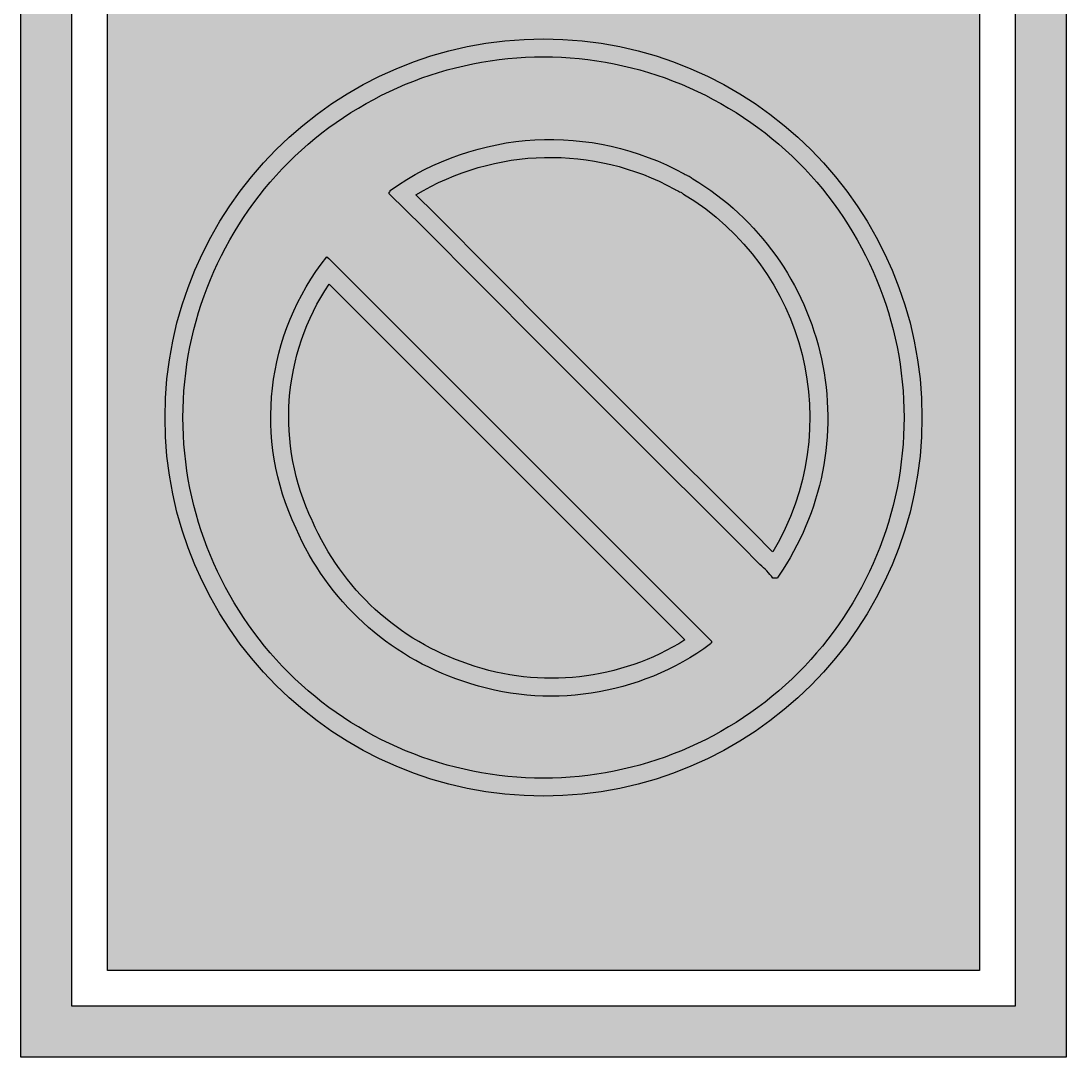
# Model space of a CAD drawing. Extents: x 0 to 4200, y -1400 to 2100.
# Drawn here: x 525 to 875, y 400 to 746.9 of the extents above; entities that cross this region are included whole.
import ezdxf

# ---------------------------------------------------------------- set-up
doc = ezdxf.new("R2010")
doc.units = 0
doc.header["$MEASUREMENT"] = 0

msp = doc.modelspace()

# ---------------------------------------------------------------- hatches: boundary and pattern name
h = msp.add_hatch(color=2)
h.paths.add_polyline_path([(525, 400), (525, 1000), (875, 1000), (875, 400)])
h.paths.add_polyline_path([(542, 417), (542, 983), (858, 983), (858, 417)], flags=16)
h.paths.add_polyline_path([(554, 429), (554, 971), (846, 971), (846, 429)], flags=0)
edge = h.paths.add_edge_path(flags=0)
edge.add_line((582.62, 815.813), (582.619, 820.977))
edge.add_arc((660.0227084572693, 820.8595859272567), 77.40379751021537, 117.28375034657921, 179.9130878119685, ccw=False)
edge.add_arc((675.6068691005745, 776.447199643325), 124.1895720694441, 94.7680335401057, 114.27979236627269, ccw=False)
edge.add_arc((699.747356650137, 661.0574758760013), 241.6199864256465, 79.81097924045491, 98.20032478224641, ccw=False)
edge.add_line((742.4889999999999, 898.867), (748.3760000000001, 897.8480000000001))
edge.add_arc((740.0531108577512, 820.9723325709934), 77.3248907295018, 0.011609166926291437, 83.8209801685249, ccw=False)
edge.add_line((817.378, 820.988), (817.373, 811.814))
edge.add_line((817.373, 811.814), (582.621, 811.814))
edge.add_line((582.621, 811.814), (582.62, 815.813))
edge = h.paths.add_edge_path(flags=0)
edge.add_line((808.357, 815.814), (808.253, 821.1310000000001))
edge.add_arc((740.0265654759421, 821.0749732592376), 68.22645752830235, 0.04705060562495899, 83.95454517851104)
edge.add_line((747.212, 888.922), (740.893, 890.012))
edge.add_arc((699.7703295194431, 660.9502391645323), 232.7237940230811, 79.82230312697622, 98.24084088719069)
edge.add_line((666.413, 891.2710000000001), (666.177, 891.247))
edge.add_arc((675.5620736776295, 776.8192159083967), 114.8120088668825, 94.6887582920187, 114.1885036931122)
edge.add_arc((659.9291536533583, 821.0787444991673), 68.1431686809879, 117.4480094299518, 179.9619485057966)
edge.add_line((591.786, 821.1239999999999), (591.62, 815.887))
edge.add_line((591.62, 815.887), (586.62, 815.814))
edge.add_line((586.62, 815.814), (586.619, 820.9780000000001))
edge.add_arc((659.9112507848104, 820.9312631550165), 73.29226568633426, 117.33412629000529, 179.9634637553946, ccw=False)
edge.add_arc((675.5398743353715, 776.6773684359714), 119.9541032452224, 94.68898384326582, 114.2581007407505, ccw=False)
edge.add_arc((699.7519722365028, 661.0536336732594), 237.6239586273505, 79.81213891132978, 98.23067667154442, ccw=False)
edge.add_line((741.7819999999999, 894.931), (747.82, 893.885))
edge.add_arc((740.0525083575286, 820.9720791915122), 73.32549316056918, 0.011658965011008604, 83.91915353789699, ccw=False)
edge.add_line((813.378, 820.987), (813.375, 815.814))
edge.add_line((813.375, 815.814), (808.357, 815.814))
edge = h.paths.add_edge_path(flags=0)
edge.add_line((803.982, 815.814), (596.123, 815.887))
edge.add_line((596.123, 815.887), (596.0369999999999, 825.2230000000001))
edge.add_arc((659.9289641998162, 821.0791400122972), 64.02620295557347, 117.5524271890136, 176.2891480806862, ccw=False)
edge.add_arc((675.6126165133352, 776.6234043590207), 110.8948341365361, 94.59376448201868, 114.11011932496149, ccw=False)
edge.add_line((666.7310000000001, 887.1619999999999), (666.926, 887.187))
edge.add_arc((699.7691229898553, 661.1964173031859), 228.3646518079634, 79.81147601793748, 98.26888267424403, ccw=False)
edge.add_line((740.164, 885.96), (746.633, 884.8439999999999))
edge.add_arc((740.0346313017902, 821.0802079101662), 64.1042873071143, 4.376490065021187, 84.09197913768458, ccw=False)
edge.add_line((803.952, 825.972), (803.982, 815.814))
edge = h.paths.add_edge_path(flags=0)
edge.add_line((661.7280000000001, 848.577), (663.939, 844.43))
edge.add_arc((666.42935489676, 845.762136350935), 2.824261809623684, 208.1431406908917, 217.3425116886303)
edge.add_arc((664.7356878167576, 844.5980755398953), 0.7783594257604285, 224.8640287603584, 266.7086773450558)
edge.add_arc((664.6468121832423, 844.5993833811966), 0.7796366148872491, 273.2491199174519, 315.0937685021498)
edge.add_arc((662.9536451032401, 845.762136350935), 2.824261809623586, 322.6574883113683, 331.8568593091072)
edge.add_line((665.444, 844.43), (667.312, 848.3480000000001))
edge.add_arc((668.0047020694954, 847.6818348915418), 0.9610474019580466, 111.3384252298122, 136.1187720560019, ccw=False)
edge.add_line((667.655, 848.577), (679.206, 848.577))
edge.add_line((679.206, 848.577), (670.602, 837.3530000000001))
edge.add_line((670.602, 837.3530000000001), (680.2130000000001, 825.405))
edge.add_line((680.2130000000001, 825.405), (668.31, 825.405))
edge.add_line((668.31, 825.405), (665.3439999999999, 830.035))
edge.add_arc((664.691, 829.6174018079108), 0.7751111210890989, 32.59920723633059, 147.400792763674)
edge.add_line((664.038, 830.035), (661.071, 825.405))
edge.add_line((661.071, 825.405), (649.168, 825.405))
edge.add_line((649.168, 825.405), (658.7810000000001, 837.3530000000001))
edge.add_line((658.7810000000001, 837.3530000000001), (650.175, 848.577))
edge.add_line((650.175, 848.577), (661.7280000000001, 848.577))
edge = h.paths.add_edge_path(flags=0)
edge.add_line((619.658, 829.755), (619.637, 827.367))
edge.add_arc((617.9542856147177, 827.0688874618603), 1.708917431543083, -76.81785160007092, 10.04637703701718, ccw=False)
edge.add_line((618.344, 825.405), (617.7819999999999, 825.4060000000001))
edge.add_line((617.7819999999999, 825.4060000000001), (613.5419999999999, 825.405))
edge.add_arc((613.3671418967074, 830.2210987083758), 4.819271949693941, 246.5458630878932, 272.0793246227004, ccw=False)
edge.add_arc((613.214190429048, 829.9952464097817), 4.551482142070729, 207.2817433666575, 247.1806058494063, ccw=False)
edge.add_arc((612.0160198482545, 829.1686024913646), 3.113217058383006, 172.8517905024306, 203.8659602642099, ccw=False)
edge.add_line((608.927, 829.556), (608.927, 836.665))
edge.add_line((608.927, 836.665), (606.263, 836.665))
edge.add_line((606.263, 836.665), (606.263, 839.8589999999999))
edge.add_line((606.263, 839.8589999999999), (608.927, 839.8589999999999))
edge.add_line((608.927, 839.8589999999999), (608.927, 844.445))
edge.add_line((608.927, 844.445), (616.049, 844.445))
edge.add_line((616.049, 844.445), (616.049, 839.8589999999999))
edge.add_line((616.049, 839.8589999999999), (619.3240000000001, 839.8589999999999))
edge.add_line((619.3240000000001, 839.8589999999999), (619.3240000000001, 836.665))
edge.add_line((619.3240000000001, 836.665), (616.049, 836.665))
edge.add_line((616.049, 836.665), (616.049, 833.6410000000001))
edge.add_line((616.049, 833.6410000000001), (616.094, 831.0930000000001))
edge.add_arc((617.5061806328798, 831.1486157975785), 1.41327536482491, 182.255309604784, 218.7507056315021)
edge.add_arc((617.5905945621614, 831.3088727567551), 1.581064746542766, 221.3659920479149, 259.5564434329611)
edge.add_line((617.304, 829.7539999999999), (619.658, 829.755))
edge = h.paths.add_edge_path(flags=0)
edge.add_arc((624.0461916785379, 829.8954333274556), 3.449949255992697, 214.5879198419623, 236.6981954418011, ccw=False)
edge.add_arc((627.2132805747455, 831.5403975531937), 7.005133391312103, 173.5856154535536, 210.956947853951, ccw=False)
edge.add_arc((626.4946366696684, 831.5514026632758), 6.290141098538923, 99.00591907210719, 172.9539099434415, ccw=False)
edge.add_line((625.51, 837.7639999999999), (632.382, 838.8))
edge.add_arc((632.6349544671258, 836.3724913838377), 2.440652380815655, 83.00934643297097, 95.94894081802579, ccw=False)
edge.add_arc((633.3315, 842.2266294910705), 3.454805524770566, 263.3596882876093, 276.6403117123907)
edge.add_arc((633.5970724897303, 839.592632783314), 0.8087982659627478, 279.5314102972094, 326.8199269421309)
edge.add_arc((632.7742320664206, 840.1561839462316), 1.806020483894718, 326.1426126418028, 369.7811412778664)
edge.add_arc((632.4156034139384, 840.2435855739288), 2.149623839104914, 5.858444971005772, 43.37926714908807)
edge.add_arc((633.1901913078544, 840.9238246862911), 1.120061456161962, 45.30263414564589, 82.77794343825323)
edge.add_arc((632.1285411852949, 834.67209022089), 7.460452239400423, 80.72473706538051, 94.35519157106471)
edge.add_arc((631.7187088016607, 840.3368905606349), 1.781017111473889, 95.04789030657186, 146.765777554812)
edge.add_arc((616.5135622992543, 851.8146973434667), 17.27422584131669, 317.75859706155404, 322.5592811228555, ccw=False)
edge.add_line((629.302, 840.202), (627.224, 840.168))
edge.add_line((627.224, 840.168), (620.9730000000001, 840.168))
edge.add_line((620.9730000000001, 840.168), (620.993, 841.643))
edge.add_arc((633.2212735221804, 833.475349100033), 14.70514177276059, 144.3499083585325, 146.259784579025, ccw=False)
edge.add_arc((631.2183267131261, 835.6868038918234), 11.80545595165626, 90.38014821537001, 147.4071355936346, ccw=False)
edge.add_arc((630.5204035024182, 806.8374323151218), 40.65928889521014, 81.84925001127527, 89.12685048373157, ccw=False)
edge.add_arc((635.0381659854661, 836.8385838667315), 10.32299048087185, 70.65919927433919, 83.06274942738912, ccw=False)
edge.add_arc((635.5203700650308, 838.8802423539468), 8.239821883246016, -0.3910854602755762, 69.12104535670858, ccw=False)
edge.add_line((643.76, 838.824), (643.679, 829.824))
edge.add_arc((656.9690079344286, 828.9769635814913), 13.31697343961671, 176.3531957296276, 181.3982824351786)
edge.add_arc((644.834418919756, 828.6933283305284), 1.179143409998659, 182.0085970739881, 207.656811705255)
edge.add_arc((633.6978207915497, 823.0075304152984), 11.32501438623278, 18.82568663280938, 26.983084192408796, ccw=False)
edge.add_arc((645.6224930177847, 827.417745405876), 1.422801649714588, 212.0843440723166, 233.8409945340566)
edge.add_arc((639.8423202434838, 818.02669303381), 9.609679525423907, 54.51969489438801, 59.060295438799585, ccw=False)
edge.add_arc((645.0809620278808, 825.6563282029896), 0.3914514001558254, -31.981114187136427, 29.990890223969927, ccw=False)
edge.add_line((645.413, 825.449), (643.844, 825.4019999999999))
edge.add_line((643.844, 825.4019999999999), (637.619, 825.4019999999999))
edge.add_line((637.619, 825.4019999999999), (636.119, 825.439))
edge.add_arc((636.2607196266099, 825.920713580117), 0.5021278978861667, 195.562263151268, 253.606172643141, ccw=False)
edge.add_arc((637.5338231290665, 826.0063684788943), 1.770590233033429, 167.0884786438899, 187.1495992351827, ccw=False)
edge.add_arc((631.2695066521323, 827.261616278201), 4.619184128651632, 349.2749037831626, 357.7094327873495)
edge.add_arc((635.1740166525947, 827.1104267544077), 0.7117686900938436, 357.3082313362353, 394.4436616742016)
edge.add_arc((635.3443076327793, 827.1254883805324), 0.5690323225638481, 42.92191965092959, 141.3350407301412)
edge.add_arc((632.3289787068376, 830.0047445590309), 3.602698584274282, 292.6951411344434, 315.5316592888491, ccw=False)
edge.add_arc((628.5430326038482, 836.1192331453668), 10.76433385734234, 275.4746097591955, 298.7405519267935, ccw=False)
edge.add_line((629.57, 825.404), (627.685, 825.4019999999999))
edge.add_arc((626.7259999999999, 802.0336791473469), 23.38799051805303, 87.64998787053644, 92.35001212946328)
edge.add_arc((625.8054838367677, 830.35186432914), 4.950013927514282, 222.4322681611093, 269.55455001309826, ccw=False)
edge = h.paths.add_edge_path(flags=0)
edge.add_line((753.5369999999999, 825.4019999999999), (751.3430000000001, 825.4019999999999))
edge.add_line((751.3430000000001, 825.4019999999999), (747.168, 825.4019999999999))
edge.add_line((747.168, 825.4019999999999), (745.013, 825.676))
edge.add_arc((749.7848577946253, 826.5446166975709), 4.850270279007611, 164.7670084956954, 190.3165407662239, ccw=False)
edge.add_arc((777.7029176236225, 819.2366492057347), 33.70876708739588, 162.8153066910547, 165.2499419584738, ccw=False)
edge.add_arc((740.1948683838052, 830.3453945057128), 5.427238702294084, 347.7731647048585, 357.2816465589213)
edge.add_arc((748.0953580120544, 829.9425665109457), 2.483619747802833, 158.3465930640781, 176.6430068256524, ccw=False)
edge.add_arc((746.4662474237696, 830.5486615631778), 0.7467844455175185, 100.04438392261568, 155.4450168677882, ccw=False)
edge.add_line((746.336, 831.284), (751.98, 831.405))
edge.add_arc((747.5317660230191, 833.1063478793424), 4.762496206876173, 339.0692892942351, 344.2298270362255)
edge.add_line((752.115, 831.812), (751.793, 835.748))
edge.add_arc((748.9237005961918, 835.4909241534021), 2.880792783175874, 5.119764530879475, 56.42165452620454)
edge.add_arc((742.6134449260146, 825.7987492222587), 14.44606215130288, 56.83117018255253, 64.25646461016689)
edge.add_arc((745.0739615551455, 832.5515537249747), 7.329908384745107, 58.64499490226024, 67.24590998837671)
edge.add_arc((748.7028479119411, 841.8845433661055), 2.693198834939374, 237.98319158008178, 252.85683963846589, ccw=False)
edge.add_arc((747.71195191859, 840.2930904753921), 0.8184840898195804, 157.8262443643091, 237.73369853996212, ccw=False)
edge.add_line((746.954, 840.602), (750.158, 845.115))
edge.add_arc((750.6546895708761, 844.2115985683798), 1.030938735556341, 80.0400769289052, 118.80196906869219, ccw=False)
edge.add_arc((750.0887920970453, 842.8913229337429), 2.451373647704409, 60.36311709815362, 72.32675837121428, ccw=False)
edge.add_arc((745.3871191214943, 834.0166820366055), 12.49363880222924, 33.850574852122975, 61.74793879179509, ccw=False)
edge.add_arc((744.3887993233728, 834.0202589120871), 13.33247070554695, 22.60528322196251, 31.447316105976597, ccw=False)
edge.add_arc((730.8172664342924, 835.4888884113166), 26.1367129031353, -15.739357408755893, 8.04114194601442, ccw=False)
edge.add_arc((728.2449566625245, 844.4490029778013), 32.03907676570951, 324.6342855095997, 329.9370718130291, ccw=False)
edge.add_arc((753.253255475204, 826.8175937936471), 1.443750928645309, 281.33428397346813, 320.79483261073665, ccw=False)
edge = h.paths.add_edge_path(flags=0)
edge.add_arc((773.9146231267379, 824.8841535777647), 2.951408252285063, 158.2671347890227, 169.8947228696986, ccw=False)
edge.add_line((771.173, 825.977), (771.4810000000001, 826.8710000000001))
edge.add_line((771.4810000000001, 826.8710000000001), (773.1510000000001, 832.1030000000001))
edge.add_line((773.1510000000001, 832.1030000000001), (773.4119999999999, 832.92))
edge.add_line((773.4119999999999, 832.92), (773.684, 834.638))
edge.add_arc((770.4617275845269, 834.0126997271234), 3.282383272985997, 10.98207635661418, 49.67114505961855)
edge.add_arc((784.5741835763484, 850.6414656886054), 18.52764362544727, 223.8372173879614, 229.680968094955, ccw=False)
edge.add_arc((773.7497550569323, 840.1194726637826), 3.433458850678095, 210.7493959658186, 222.2935000870529, ccw=False)
edge.add_arc((771.2465447812485, 838.5784834910411), 0.4962857031509372, 152.5836225062991, 205.6058263358448, ccw=False)
edge.add_line((770.806, 838.807), (774.613, 843.4910000000001))
edge.add_arc((775.3512387531806, 842.7836350377365), 1.022429286814359, 112.68038791426619, 136.2234812494312, ccw=False)
edge.add_arc((775.1206999336551, 843.2303742482524), 0.5229099402168458, 53.73663292657852, 108.2434775803764, ccw=False)
edge.add_arc((771.8053089018464, 838.7763865859955), 6.075359390180428, 29.250689254236704, 53.37167579528062, ccw=False)
edge.add_arc((772.8905739891136, 838.5993928675889), 5.259720589987096, 23.610498114342306, 36.73079099262162, ccw=False)
edge.add_arc((756.2603681143685, 833.9305965721984), 22.49428371028, 13.479613753916396, 17.530026523586287, ccw=False)
edge.add_arc((784.246774156595, 841.465737066974), 6.527315077837606, 200.5545802586353, 209.183141566534)
edge.add_arc((778.8701445437869, 838.6883577836843), 0.5177760518651646, 231.525252669743, 289.7370994176591)
edge.add_arc((777.9247742850521, 839.5376076709156), 1.743968382276694, 309.9667466232878, 345.739013466387)
edge.add_arc((784.2663857618414, 838.1013720676614), 4.759063910016926, 157.2990027837516, 167.7886711265252, ccw=False)
edge.add_arc((784.5521385627055, 836.7213747755669), 5.67564531063032, 57.328198923199125, 145.4766699955632, ccw=False)
edge.add_arc((783.829653580368, 835.5630226464798), 7.040756092279036, 34.91625232069521, 57.467661680418985, ccw=False)
edge.add_arc((779.6646818774777, 832.6081436525303), 12.14736124840471, 2.3300274438179827, 35.10034493424672, ccw=False)
edge.add_arc((784.996374428797, 832.5894851428302), 6.824896401721556, -17.92477494199329, 4.306674582765822, ccw=False)
edge.add_arc((879.4272719640264, 814.0681101248081), 89.4573050385955, 169.422741476741, 170.5537807758487)
edge.add_arc((788.2653809277615, 829.3570138896143), 2.980095118091793, 329.53343601846007, 348.24720945137796, ccw=False)
edge.add_arc((715.4226725152591, 860.8528241466911), 82.31839863154175, 335.2956515866689, 336.36145999374935, ccw=False)
edge.add_arc((788.2451478399448, 827.5251141970407), 2.23760712882887, 292.3769140430661, 331.2543721058544, ccw=False)
edge.add_line((789.097, 825.456), (787.0219999999999, 825.4019999999999))
edge.add_line((787.0219999999999, 825.4019999999999), (779.487, 825.4019999999999))
edge.add_line((779.487, 825.4019999999999), (777.987, 825.442))
edge.add_arc((778.0660236151526, 825.8799267352708), 0.4449995024904592, 191.5273445753865, 259.7710877738796, ccw=False)
edge.add_line((777.63, 825.791), (779.327, 830.345))
edge.add_arc((780.6002405678765, 828.6181508003148), 2.145495211399971, 113.8127282179781, 126.4020965205707, ccw=False)
edge.add_line((779.7339999999999, 830.581), (785.668, 830.576))
edge.add_arc((785.3110463143348, 834.3321077147064), 3.773030757651783, 275.42867880158, 290.6721169627862)
edge.add_arc((786.2010485693872, 831.4044108315591), 0.7471411359310546, 306.2651846996376, 349.6360538475017)
edge.add_line((786.936, 831.27), (785.8969999999999, 835.312))
edge.add_arc((782.6564390987045, 833.8732448411739), 3.54559605173143, 23.940425261469, 146.2902691484543)
edge.add_arc((799.3968008625529, 822.470549828799), 23.80036125329949, 145.8213536019176, 158.9479969026929)
edge.add_arc((751.5651395124064, 845.383596143289), 29.37158738596304, 317.25759516486687, 330.72313419044525, ccw=False)
edge.add_line((773.1360000000001, 825.449), (771.0089999999999, 825.4019999999999))
edge = h.paths.add_edge_path(flags=0)
edge.add_line((763.926, 825.4019999999999), (763.926, 832.445))
edge.add_arc((755.9980587008797, 832.8260289548315), 7.937092434054032, 357.248394768257, 379.9256982307608)
edge.add_arc((760.6288105543156, 834.3433255897282), 3.070212400171949, 22.75788466139561, 46.27331133144588)
edge.add_arc((817.9317352873115, 888.4495858257998), 75.74453848085732, 221.3978054867031, 223.2382828302126, ccw=False)
edge.add_arc((757.4663548002258, 834.8424293905807), 5.067382001241551, 43.97597611427391, 63.79538287963165)
edge.add_arc((760.0640360820137, 840.2832541411117), 0.964010606397757, 190.1119992626921, 248.06976786537712, ccw=False)
edge.add_arc((760.6368496530978, 840.2688441652609), 1.529706861509484, 158.5597126294352, 185.8097002770224, ccw=False)
edge.add_line((759.2130000000001, 840.828), (761.529, 844.712))
edge.add_arc((762.6751033946503, 843.7277007949581), 1.510760707814102, 110.90639980906249, 139.3432790060773, ccw=False)
edge.add_arc((762.4594513507236, 843.9729800708149), 1.210050929317259, 58.98197083809367, 105.50389686469751, ccw=False)
edge.add_arc((757.1282188756762, 833.426805077874), 13.02420142820934, 30.975549563039124, 62.79284938384211, ccw=False)
edge.add_line((768.295, 840.13), (767.743, 829.418))
edge.add_line((767.743, 829.418), (763.926, 825.4019999999999))
edge = h.paths.add_edge_path(flags=0)
edge.add_arc((669.3260451007598, 843.563332834129), 35.17936801070296, 328.9189868582885, 340.6981960238775)
edge.add_line((702.528, 831.935), (708.0319999999999, 831.992))
edge.add_line((708.0319999999999, 831.992), (704.955, 841.11))
edge.add_line((704.955, 841.11), (699.413, 841.22))
edge.add_line((699.413, 841.22), (706.326, 851.0880000000001))
edge.add_arc((706.2423398155095, 850.1880171294661), 0.9038629286145352, 41.33644698861792, 84.68918786960228, ccw=False)
edge.add_arc((704.1925081819105, 849.1928328251485), 3.159060606265127, 12.805245831936475, 30.265005825580886, ccw=False)
edge.add_arc((712.648381398053, 851.174112895086), 5.525936610610806, 193.4052086476026, 205.6740007117082)
edge.add_arc((712.6373510344193, 850.4393312085286), 5.239067642518248, 198.4648379076242, 210.9873940041045)
edge.add_line((708.1460000000001, 847.742), (720.743, 847.7))
edge.add_line((720.743, 847.7), (722.432, 847.7))
edge.add_arc((722.2995583438401, 842.2453169308088), 5.456290697681688, 41.643667645024095, 88.60911126093879, ccw=False)
edge.add_arc((719.0105535444102, 839.2233599331421), 9.92248214115636, -0.8278377122418874, 42.06377489967889, ccw=False)
edge.add_line((728.932, 839.08), (728.885, 828.818))
edge.add_line((728.885, 828.818), (725.189, 825.4019999999999))
edge.add_line((725.189, 825.4019999999999), (723.613, 825.4019999999999))
edge.add_arc((727.6438519154882, 825.5016238897051), 4.03208284686642, 175.3571254942592, 181.4157966399956, ccw=False)
edge.add_line((723.625, 825.828), (723.669, 826.549))
edge.add_line((723.669, 826.549), (723.674, 837.471))
edge.add_arc((719.9818236002776, 837.4714942667352), 3.692176432805785, 359.9923298903822, 427.5966877342821)
edge.add_line((721.3889999999999, 840.885), (711.6360000000001, 840.7289999999999))
edge.add_line((711.6360000000001, 840.7289999999999), (713.7760000000001, 831.6460000000001))
edge.add_line((713.7760000000001, 831.6460000000001), (710.998, 825.4019999999999))
edge.add_line((710.998, 825.4019999999999), (699.455, 825.4019999999999))
h.paths.add_polyline_path([(683.55, 825.4019999999999), (683.55, 851.61), (694.033, 851.61), (694.033, 825.4019999999999)], flags=0)
h.paths.add_polyline_path([(683.073, 854.7130000000001), (683.073, 870.4580000000001), (695.32, 862.76)], flags=0)
edge = h.paths.add_edge_path(flags=0)
edge.add_arc((735.4726293448305, 832.3886175296562), 0.5834586204276053, 245.427351145565, 297.0535744401012, ccw=False)
edge.add_arc((736.6392334028034, 832.2664967220101), 1.467245158611753, 170.5262103906952, 196.1653719916978, ccw=False)
edge.add_arc((756.2455250356235, 825.9029837087795), 22.06529303301709, 159.7504372899783, 162.5820568847037, ccw=False)
edge.add_line((735.544, 833.54), (735.695, 834.125))
edge.add_arc((748.2008819686763, 829.3582910515729), 13.38351964221208, 148.1133917275538, 159.1352866579958, ccw=False)
edge.add_arc((733.2296493198368, 838.5041421909822), 4.16213230530342, 330.0782383632865, 357.9051487939988)
edge.add_arc((736.0983648080964, 838.2865697298874), 1.292292659898155, 2.902192369962608, 48.0046163297098)
edge.add_arc((744.1475343362873, 854.7416841012089), 17.07930821273352, 227.0574287624221, 245.1239124242696, ccw=False)
edge.add_line((732.512, 842.2389999999999), (737.38, 847.577))
edge.add_line((737.38, 847.577), (743.332, 842.557))
edge.add_arc((741.5517064405979, 840.8293984132113), 2.480736261742418, 29.20927255738792, 44.13942678175471, ccw=False)
edge.add_arc((740.9670717568944, 840.8932987085196), 2.979434374862548, 5.251510609429772, 22.63580294756258, ccw=False)
edge.add_arc((737.5723896244464, 840.0436089796665), 6.459864408242373, -15.107213295300596, 10.005830189626408, ccw=False)
edge.add_arc((741.805959741142, 838.9251875955509), 2.081251377602019, 307.3632224784084, 344.24279795749, ccw=False)
edge.add_line((743.069, 837.2710000000001), (735.738, 831.8689999999999))
edge = h.paths.add_edge_path(flags=0)
edge.add_arc((613.0424234672477, 834.7662953448148), 21.5567347558124, -6.077517374691183, 1.759025234256228, ccw=False)
edge.add_arc((628.3811676432799, 833.2618336700451), 6.146250076608148, 336.67246986198506, 352.72948312530497, ccw=False)
edge.add_arc((630.3727822568651, 832.7410296837669), 4.122908804987401, 291.04018720951285, 332.354477079574, ccw=False)
edge.add_arc((629.6659268933298, 833.8491635048287), 5.417272880381367, 257.2245300808944, 293.8110758460943, ccw=False)
edge.add_arc((629.0446740898481, 831.1726896204107), 2.669716049144279, 211.7714010299409, 257.52545928267773, ccw=False)
edge.add_arc((629.1181818340134, 831.041632122034), 2.667431002626227, 142.3227544949961, 208.5450813442314, ccw=False)
edge.add_arc((629.2340016064109, 830.7420340342167), 2.946914451428628, 113.477151760617, 139.0871167917528, ccw=False)
edge.add_arc((630.486340494677, 828.2785223395828), 5.707855955759642, 110.44007530126461, 115.15622724371829, ccw=False)
edge.add_arc((632.0864615413609, 823.6789292562434), 10.57719610161528, 100.07564435605298, 109.86083232157421, ccw=False)
edge.add_arc((624.726639485171, 865.3427174930412), 31.73165449007088, 279.9985635342249, 283.4549787524573)
edge.add_arc((630.141037322282, 843.0609630823843), 8.80201236054346, 282.9261281132654, 296.6202520720925)
edge.add_line((634.085, 835.192), (634.589, 835.428))
edge = h.paths.add_edge_path(flags=0)
edge.add_arc((699.9984999999999, 614.111), 126.7334999999999, 0, 180, ccw=False)
edge.add_arc((699.9984999999999, 614.111), 126.7335, -180, 0, ccw=False)
h = msp.add_hatch(color=7)
edge = h.paths.add_edge_path()
edge.add_arc((699.9984999999999, 614.111), 126.7334999999999, 0, 180, ccw=False)
edge.add_arc((699.9984999999999, 614.111), 126.7335, -180, 0, ccw=False)
edge = h.paths.add_edge_path(flags=16)
edge.add_arc((699.9989098026248, 614.1110901973753), 120.7339098026585, 89.99995719571308, 180.0000428042871, ccw=False)
edge.add_arc((699.998590197375, 614.1115901966282), 120.7334098040673, -0.0002800863151719568, 89.99980552225873, ccw=False)
edge.add_arc((699.999090196628, 614.1109098033719), 120.7329098034057, -90.00004280428698, 4.2804286977116135e-05, ccw=False)
edge.add_arc((699.9984098033718, 614.1114098026247), 120.7334098040673, 180.0001944777413, 270.0002800863152, ccw=False)
edge = h.paths.add_edge_path(flags=0)
edge.add_line((648.335, 689.035), (648.335, 689.545))
edge.add_line((648.335, 689.545), (648.505, 689.716))
edge.add_line((648.505, 689.716), (648.675, 689.887))
edge.add_line((648.675, 689.887), (648.675, 690.1469999999999))
edge.add_arc((702.2764635362606, 614.4121576368722), 92.78406781876345, 61.13411191351082, 125.28901633109649, ccw=False)
edge.add_arc((749.8054747371193, 700.442934394632), 5.503480031755501, 240.1833407904347, 248.5398002907957)
edge.add_arc((747.1122054938899, 693.6693741221601), 1.786053921607057, 56.80701306682448, 67.62837051848811, ccw=False)
edge.add_arc((747.356582049535, 692.0420504136157), 3.206941083024357, 49.95249957623997, 76.77962649903981, ccw=False)
edge.add_arc((753.5066296952909, 699.3530424878104), 6.346785872380939, 229.9175242530424, 236.5908480348599)
edge.add_arc((701.696585906795, 614.0194684760515), 93.48831769434513, -34.51271914941111, 58.88168803883241, ccw=False)
edge.add_arc((794.6966723635069, 551.0240031582385), 18.85267372787886, 147.8723253717552, 150.3899610742064)
edge.add_line((778.306, 560.339), (777.8810000000001, 560.339))
edge.add_line((777.8810000000001, 560.339), (777.541, 560.339))
edge.add_line((777.541, 560.339), (777.2, 560.339))
edge.add_line((777.2, 560.339), (776.775, 560.339))
edge.add_arc((756.7273722470271, 545.6757254144993), 24.83785417646942, 36.18255617977307, 50.60810795509494)
edge.add_line((772.49, 564.871), (766.0360000000001, 571.349))
edge.add_line((766.0360000000001, 571.349), (727.4939999999999, 609.891))
edge.add_line((727.4939999999999, 609.891), (699.044, 638.371))
edge.add_line((699.044, 638.371), (659.444, 678.102))
edge.add_line((659.444, 678.102), (648.335, 689.035))
edge = h.paths.add_edge_path(flags=0)
edge.add_arc((702.2789722655529, 614.4864412285704), 86.72559175702459, 61.35168550858151, 121.24386007450909, ccw=False)
edge.add_arc((747.5307102618236, 696.3392983291926), 6.818046931641708, 237.4065258296431, 241.2278918215781)
edge.add_arc((749.502095600485, 699.8906803151062), 10.87987617460314, 241.1298130747289, 247.0229432713603)
edge.add_line((745.255, 689.8739999999999), (745.597, 689.683))
edge.add_line((745.597, 689.683), (746.0260000000001, 689.53))
edge.add_arc((754.0275128021673, 700.0970715448201), 13.25470513276674, 232.8665595509553, 236.7290752647502)
edge.add_line((746.7560000000001, 689.015), (746.9110000000001, 688.918))
edge.add_arc((701.6968472449352, 614.0196421923425), 87.48761976212536, -30.89094881585038, 58.88173304159608, ccw=False)
edge.add_line((776.7739999999999, 569.1030000000001), (776.561, 569.286))
edge.add_line((776.561, 569.286), (770.2860000000001, 575.5840000000001))
edge.add_line((770.2860000000001, 575.5840000000001), (731.737, 614.133))
edge.add_line((731.737, 614.133), (703.29, 642.611))
edge.add_line((703.29, 642.611), (663.694, 682.337))
edge.add_line((663.694, 682.337), (657.296, 688.6339999999999))
edge = h.paths.add_edge_path(flags=0)
edge.add_line((627.4490000000001, 667.946), (628.1519999999999, 667.327))
edge.add_line((628.1519999999999, 667.327), (756.217, 539.244))
edge.add_line((756.217, 539.244), (756.2610000000001, 539.062))
edge.add_line((756.2610000000001, 539.062), (756.2610000000001, 538.722))
edge.add_line((756.2610000000001, 538.722), (756.0889999999999, 538.549))
edge.add_line((756.0889999999999, 538.549), (755.922, 538.304))
edge.add_arc((702.6314216603947, 610.7801961017622), 89.95935049315717, 250.7549480751494, 306.32644504730604, ccw=False)
edge.add_arc((702.1173546331463, 613.6951679110414), 92.55328381536992, 203.3607657540593, 251.6502285120174, ccw=False)
edge.add_arc((694.8865719292667, 614.2522367484596), 86.2023568113278, 141.4732129554624, 205.6069479573021, ccw=False)
edge = h.paths.add_edge_path(flags=0)
edge.add_arc((702.6948790784802, 610.8133825223076), 84.01207733634627, 250.68288902405692, 302.08085928340194, ccw=False)
edge.add_arc((702.1967172366163, 613.7811327513355), 86.66012203874519, 203.3533605996336, 251.64282335759168, ccw=False)
edge.add_line((622.636, 579.429), (622.562, 579.589))
edge.add_arc((694.8873481518865, 614.2525790311416), 80.20299057104909, 146.2602865460225, 205.6071373008322, ccw=False)
edge.add_line((628.193, 658.799), (747.315, 539.63))
h = msp.add_hatch(color=1)
edge = h.paths.add_edge_path()
edge.add_arc((699.9989098026248, 614.1110901973753), 120.7339098026585, 89.99995719571308, 180.0000428042871, ccw=False)
edge.add_arc((699.998590197375, 614.1115901966282), 120.7334098040673, -0.0002800863151719568, 89.99980552225873, ccw=False)
edge.add_arc((699.999090196628, 614.1109098033719), 120.7329098034057, -90.00004280428698, 4.2804286977116135e-05, ccw=False)
edge.add_arc((699.9984098033718, 614.1114098026247), 120.7334098040673, 180.0001944777413, 270.0002800863152, ccw=False)
edge = h.paths.add_edge_path(flags=16)
edge.add_line((648.335, 689.035), (648.335, 689.545))
edge.add_line((648.335, 689.545), (648.505, 689.716))
edge.add_line((648.505, 689.716), (648.675, 689.887))
edge.add_line((648.675, 689.887), (648.675, 690.1469999999999))
edge.add_arc((702.2764635362606, 614.4121576368722), 92.78406781876345, 61.13411191351082, 125.28901633109649, ccw=False)
edge.add_arc((749.8054747371193, 700.442934394632), 5.503480031755501, 240.1833407904347, 248.5398002907957)
edge.add_arc((747.1122054938899, 693.6693741221601), 1.786053921607057, 56.80701306682448, 67.62837051848811, ccw=False)
edge.add_arc((747.356582049535, 692.0420504136157), 3.206941083024357, 49.95249957623997, 76.77962649903981, ccw=False)
edge.add_arc((753.5066296952909, 699.3530424878104), 6.346785872380939, 229.9175242530424, 236.5908480348599)
edge.add_arc((701.696585906795, 614.0194684760515), 93.48831769434513, -34.51271914941111, 58.88168803883241, ccw=False)
edge.add_arc((794.6966723635069, 551.0240031582385), 18.85267372787886, 147.8723253717552, 150.3899610742064)
edge.add_line((778.306, 560.339), (777.8810000000001, 560.339))
edge.add_line((777.8810000000001, 560.339), (777.541, 560.339))
edge.add_line((777.541, 560.339), (777.2, 560.339))
edge.add_line((777.2, 560.339), (776.775, 560.339))
edge.add_arc((756.7273722470271, 545.6757254144993), 24.83785417646942, 36.18255617977307, 50.60810795509494)
edge.add_line((772.49, 564.871), (766.0360000000001, 571.349))
edge.add_line((766.0360000000001, 571.349), (727.4939999999999, 609.891))
edge.add_line((727.4939999999999, 609.891), (699.044, 638.371))
edge.add_line((699.044, 638.371), (659.444, 678.102))
edge.add_line((659.444, 678.102), (648.335, 689.035))
edge = h.paths.add_edge_path(flags=16)
edge.add_line((627.4490000000001, 667.946), (628.1519999999999, 667.327))
edge.add_line((628.1519999999999, 667.327), (756.217, 539.244))
edge.add_line((756.217, 539.244), (756.2610000000001, 539.062))
edge.add_line((756.2610000000001, 539.062), (756.2610000000001, 538.722))
edge.add_line((756.2610000000001, 538.722), (756.0889999999999, 538.549))
edge.add_line((756.0889999999999, 538.549), (755.922, 538.304))
edge.add_arc((702.6314216603947, 610.7801961017622), 89.95935049315717, 250.7549480751494, 306.32644504730604, ccw=False)
edge.add_arc((702.1173546331463, 613.6951679110414), 92.55328381536992, 203.3607657540593, 251.6502285120174, ccw=False)
edge.add_arc((694.8865719292667, 614.2522367484596), 86.2023568113278, 141.4732129554624, 205.6069479573021, ccw=False)
h = msp.add_hatch(color=5)
edge = h.paths.add_edge_path()
edge.add_arc((702.2789722655529, 614.4864412285704), 86.72559175702459, 61.35168550858151, 121.24386007450909, ccw=False)
edge.add_arc((747.5307102618236, 696.3392983291926), 6.818046931641708, 237.4065258296431, 241.2278918215781)
edge.add_arc((749.502095600485, 699.8906803151062), 10.87987617460314, 241.1298130747289, 247.0229432713603)
edge.add_line((745.255, 689.8739999999999), (745.597, 689.683))
edge.add_line((745.597, 689.683), (746.0260000000001, 689.53))
edge.add_arc((754.0275128021673, 700.0970715448201), 13.25470513276674, 232.8665595509553, 236.7290752647502)
edge.add_line((746.7560000000001, 689.015), (746.9110000000001, 688.918))
edge.add_arc((701.6968472449352, 614.0196421923425), 87.48761976212536, -30.89094881585038, 58.88173304159608, ccw=False)
edge.add_line((776.7739999999999, 569.1030000000001), (776.561, 569.286))
edge.add_line((776.561, 569.286), (770.2860000000001, 575.5840000000001))
edge.add_line((770.2860000000001, 575.5840000000001), (731.737, 614.133))
edge.add_line((731.737, 614.133), (703.29, 642.611))
edge.add_line((703.29, 642.611), (663.694, 682.337))
edge.add_line((663.694, 682.337), (657.296, 688.6339999999999))
edge = h.paths.add_edge_path()
edge.add_arc((702.6948790784802, 610.8133825223076), 84.01207733634627, 250.68288902405692, 302.08085928340194, ccw=False)
edge.add_arc((702.1967172366163, 613.7811327513355), 86.66012203874519, 203.3533605996336, 251.64282335759168, ccw=False)
edge.add_line((622.636, 579.429), (622.562, 579.589))
edge.add_arc((694.8873481518865, 614.2525790311416), 80.20299057104909, 146.2602865460225, 205.6071373008322, ccw=False)
edge.add_line((628.193, 658.799), (747.315, 539.63))

# ---------------------------------------------------------------- linework, layer by layer
at = {"color": 2}
for points in [[(525, 400), (525, 1000), (875, 1000), (875, 400)], [(542, 417), (542, 983), (858, 983), (858, 417)], [(554, 429), (554, 971), (846, 971), (846, 429)]]:
    msp.add_lwpolyline(points, close=True, dxfattribs=at)
for points in [[(573.265, 614.111, -1), (826.732, 614.111, -1)], [(579.265, 614.111, -0.414214), (699.9989999999999, 734.845, -0.414214), (820.732, 614.111, -0.414214), (699.9989999999999, 493.378, -0.414214)], [(648.335, 689.035), (648.335, 689.545), (648.505, 689.716), (648.675, 689.887), (648.675, 690.1469999999999, -0.287477), (747.069, 695.668, 0.0364781), (747.7919999999999, 695.321, -0.0472522), (748.09, 695.164, -0.117593), (749.42, 694.497, 0.0291261), (750.012, 694.055, -0.431674), (778.7310000000001, 561.05, 0.0109857), (778.306, 560.339), (777.8810000000001, 560.339), (777.541, 560.339), (777.2, 560.339), (776.775, 560.339, 0.0630266), (772.49, 564.871), (766.0360000000001, 571.349), (727.4939999999999, 609.891), (699.044, 638.371), (659.444, 678.102)], [(657.296, 688.6339999999999, -0.267445), (743.8580000000001, 690.595, 0.0166754), (744.2489999999999, 690.363, 0.0257193), (745.255, 689.8739999999999), (745.597, 689.683), (746.0260000000001, 689.53, 0.016855), (746.7560000000001, 689.015), (746.9110000000001, 688.918, -0.413052), (776.7739999999999, 569.1030000000001), (776.561, 569.286), (770.2860000000001, 575.5840000000001), (731.737, 614.133), (703.29, 642.611), (663.694, 682.337)], [(627.4490000000001, 667.946), (628.1519999999999, 667.327), (756.217, 539.244), (756.2610000000001, 539.062), (756.2610000000001, 538.722), (756.0889999999999, 538.549), (755.922, 538.304, -0.247343), (672.98, 525.8480000000001, -0.213877), (617.151, 576.996, -0.287377)], [(747.315, 539.63, -0.228103), (674.904, 531.531, -0.213877), (622.636, 579.429), (622.562, 579.589, -0.264897), (628.193, 658.799)]]:
    msp.add_lwpolyline(points, format="xyb", close=True)

doc.saveas('drawing.dxf')
